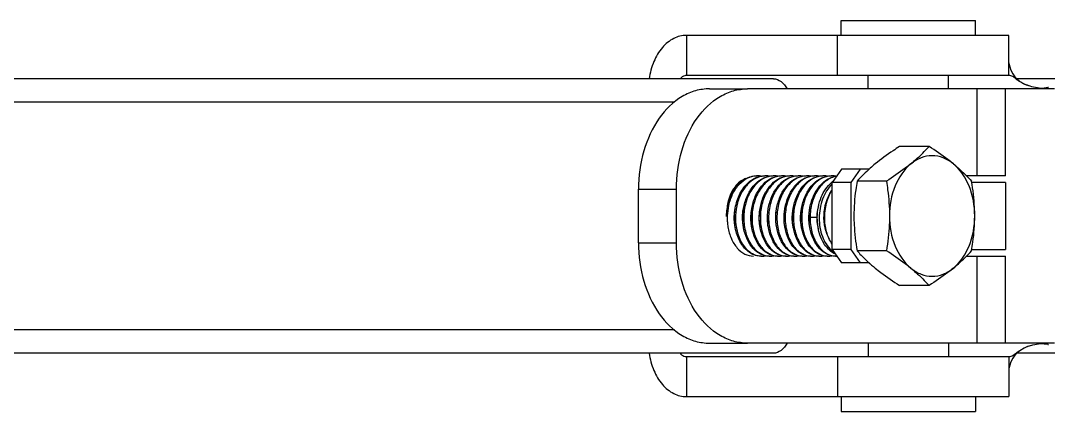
# Model space of a CAD drawing. Extents: x 27938 to 1507990, y 110129 to 923079.
# Drawn here: x 548038 to 549293, y 357954 to 358432 of the extents above; entities that cross this region are included whole.
import ezdxf

# ---------------------------------------------------------------- set-up
doc = ezdxf.new("R2010")
doc.units = 0
doc.header["$LTSCALE"] = 1000
doc.header["$MEASUREMENT"] = 0

msp = doc.modelspace()

# ---------------------------------------------------------------- linework, layer by layer
for p, q in [((549040.1, 358413.6), (549040.1, 358431.7)), ((549040.1, 358431.7), (549204.3, 358431.7)), ((549204.3, 358413.6), (549204.3, 358431.7)), ((549244.9, 358413.6), (548851.3, 358413.6)), ((548851.3, 358413.6), (548851.3, 358364.6)), ((549035.5, 358364.6), (549035.5, 358413.6)), ((549244.9, 358364.6), (549244.9, 358413.6)), ((549244.9, 358364.6), (548851.3, 358364.6)), ((549073.2, 358348.2), (549073.2, 358364.6)), ((549171.3, 358348.2), (549171.3, 358364.6)), ((549255, 358359.4), (549252.2, 358363.1)), ((548957.4, 358360.5), (546172.2, 358360.5)), ((549319.4, 358360.5), (549254.5, 358360.5)), ((548879.4, 358348.2), (548925.6, 358348.2)), ((549300.6, 358348.2), (548925.6, 358348.2)), ((549206.1, 358241.9), (549206.1, 358348.2)), ((549240.8, 358241.9), (549240.8, 358348.2)), ((548836.5, 358331.9), (546456.7, 358331.9)), ((549147.4, 358277.8), (549111.5, 358277.8)), ((549040.6, 358250.1), (549029, 358233.7)), ((549074.2, 358250.1), (549040.6, 358250.1)), ((549052.2, 358233.7), (549063.7, 358250.1)), ((549240.8, 358241.9), (549193.2, 358241.9)), ((548792.6, 358225.6), (548838.9, 358225.6)), ((548792.6, 358160.1), (548792.6, 358225.6)), ((548838.9, 358160.1), (548838.9, 358225.6)), ((548915.6, 358232.6), (548915.7, 358232.7)), ((549052.2, 358233.7), (549029, 358233.7)), ((549029, 358152), (549029, 358233.7)), ((549052.2, 358152), (549052.2, 358233.7)), ((549095.3, 358235.3), (549059.5, 358235.3)), ((549240.8, 358233.7), (549199.7, 358233.7)), ((549240.8, 358233.7), (549240.8, 358152)), ((549002.1, 358191.4), (549010.8, 358191.6)), ((549010.8, 358191.6), (549011, 358191.6)), ((548792.6, 358160.1), (548838.9, 358160.1)), ((549052.2, 358152), (549029, 358152)), ((549029, 358152), (549040.6, 358135.6)), ((549063.7, 358135.6), (549052.2, 358152)), ((549095.3, 358150.4), (549059.5, 358150.4)), ((549199.7, 358152), (549240.8, 358152)), ((549193.2, 358143.8), (549240.8, 358143.8)), ((549206.1, 358037.5), (549206.1, 358143.8)), ((549240.8, 358037.5), (549240.8, 358143.8)), ((549074.2, 358135.6), (549040.6, 358135.6)), ((549147.4, 358107.9), (549111.5, 358107.9)), ((548836.5, 358053.8), (546456.7, 358053.8)), ((548879.4, 358037.5), (548925.6, 358037.5)), ((549300.6, 358037.5), (548925.6, 358037.5)), ((549073.2, 358037.5), (549073.2, 358021.1)), ((549171.3, 358037.5), (549171.3, 358021.1)), ((548957.4, 358025.2), (546172.2, 358025.2)), ((549255, 358026.3), (549252.2, 358022.6)), ((549319.4, 358025.2), (549254.5, 358025.2)), ((548851.3, 358021.1), (549244.9, 358021.1)), ((548851.3, 358021.1), (548851.3, 357972.1)), ((549035.5, 358021.1), (549035.5, 357972.1)), ((549244.9, 358021.1), (549244.9, 357972.1)), ((548851.3, 357972.1), (549244.9, 357972.1)), ((549040.1, 357972.1), (549040.1, 357954)), ((549204.3, 357972.1), (549204.3, 357954)), ((549040.1, 357954), (549204.3, 357954))]:
    msp.add_line(p, q)
for points in [[(549244.9, 358380.2), (549244.9, 358379.8), (549245.2, 358378), (549245.9, 358375.1), (549247.3, 358371.2), (549249.7, 358366.7), (549252.2, 358363.1)], [(549252.2, 358363), (549254.2, 358360.7), (549258.1, 358357.4), (549263.5, 358354.2), (549268.5, 358352.2)], [(549268.5, 358033.6), (549263.5, 358031.5), (549258.1, 358028.2), (549254.2, 358024.9), (549252.2, 358022.7)], [(549252.2, 358022.6), (549249.7, 358019), (549247.3, 358014.5), (549245.9, 358010.6), (549245.2, 358007.7), (549244.9, 358005.9), (549244.9, 358005.5)]]:
    msp.add_lwpolyline(points)
for centre, radius, start, end in [((549234.9, 358337.8), 29.3, 55.8113, 56.2117), ((549271.1, 358471.6), 123.4, 275.7509, 279.9721), ((549270.9, 358473), 124.8, 279.9557, 280.2701), ((548938.2, 358215.1), 26.8, 90.0015, 92.6681), ((548938.2, 358214.8), 27.1, 80.5751, 89.9713), ((548948.3, 358215.1), 26.8, 90.0015, 92.6677), ((548948.3, 358214.8), 27.1, 80.5247, 89.9709), ((548958.5, 358215.1), 26.8, 90.0015, 92.6677), ((548958.4, 358214.8), 27.1, 80.4778, 89.9708), ((548968.6, 358215.1), 26.8, 90.0015, 92.668), ((548968.6, 358214.8), 27.1, 80.5593, 89.9712), ((548978.7, 358215.1), 26.8, 90.0015, 92.6677), ((548978.7, 358214.8), 27.1, 80.5143, 89.9708), ((548988.8, 358215.1), 26.8, 90.0015, 92.6678), ((548988.8, 358214.8), 27.1, 80.555, 89.9711), ((548998.9, 358215.1), 26.8, 90.0015, 92.668), ((548998.9, 358214.8), 27.1, 80.3354, 89.9695), ((549009, 358215.1), 26.8, 90.0015, 92.6677), ((549009, 358214.8), 27.1, 80.4983, 89.9708), ((549019.2, 358215.1), 26.8, 90.0015, 92.6681), ((549019.2, 358214.8), 27.1, 80.5775, 89.9713), ((549029.3, 358215.1), 26.8, 90.0015, 92.6678), ((549029.3, 358214.8), 27.1, 80.5385, 89.971), ((549052.7, 358206.2), 36.9, 127.5195, 130.6239), ((548968.9, 358190.6), 69.2, 171.1719, 178.0614), ((548967.3, 358196.3), 66.9, 168.6166, 175.814), ((548966.3, 358191), 66.6, 164.3304, 171.1869), ((548969.6, 358190.6), 68.6, 167.2993, 178.0279), ((548964.1, 358191.6), 64.3, 164.0044, 164.2949), ((548976.8, 358190.8), 57.1, 169.0131, 170.0068), ((548986.8, 358190.8), 57, 167.8843, 170.3195), ((549037.6, 358190.8), 57.1, 168.7877, 170.256), ((548968.9, 358190.6), 69.2, 178.0532, 178.7181), ((548970.3, 358190.6), 69.3, 177.9987, 178.1134), ((548970, 358190.6), 69.1, 178.1063, 184.1306), ((549068.9, 358190.6), 58.1, 178.9629, 179.1986), ((549080.2, 358190.6), 69.2, 179.1399, 179.3167), ((548967.8, 358190.4), 66.8, 184.1257, 189.4027), ((548943.3, 358166.1), 22.3, 266.795, 269.9978), ((548943.3, 358166.4), 22.6, 270.0481, 281.3388), ((548953.4, 358166.1), 22.3, 266.7955, 269.9977), ((548953.4, 358166.4), 22.6, 270.0489, 281.4175), ((548963.5, 358166.1), 22.3, 266.795, 269.9977), ((548963.5, 358166.4), 22.6, 270.0523, 282.1493), ((548973.6, 358166.1), 22.3, 266.7954, 269.9977), ((548973.6, 358166.4), 22.6, 270.0485, 281.3836), ((548983.7, 358166.1), 22.3, 266.7954, 269.9977), ((548983.7, 358166.4), 22.6, 270.0488, 281.4019), ((548993.9, 358166.1), 22.3, 266.7949, 269.9977), ((548993.8, 358166.4), 22.6, 270.0482, 281.3466), ((549004, 358166.1), 22.3, 266.7955, 269.9977), ((549004, 358166.4), 22.6, 270.0485, 281.3698), ((549014.1, 358166.1), 22.3, 266.7953, 269.9977), ((549014.1, 358166.4), 22.6, 270.0486, 281.3889), ((549024.2, 358166.1), 22.3, 266.7948, 269.9978), ((549024.2, 358166.4), 22.6, 270.048, 281.3296), ((549034.3, 358166.1), 22.3, 266.7942, 269.9978), ((549034.3, 358166), 22.2, 270.0002, 271.1523), ((549271.1, 357914.1), 123.5, 80.0279, 84.2434), ((549270.9, 357912.7), 124.8, 79.7299, 80.0443), ((549234.9, 358047.9), 29.3, 303.7883, 304.1887)]:
    msp.add_arc(centre, radius, start, end)
for points, knots in [([(548851.3, 358413.6), (548845.9, 358413.6), (548834.5, 358410.7), (548820.5, 358398.7), (548810.3, 358381.4), (548806.8, 358367.7), (548805.8, 358360.5)], [0, 0, 0, 0, 0.213346, 0.447987, 0.712108, 1, 1, 1, 1]), ([(548851.3, 358364.6), (548850.6, 358364.6), (548847.6, 358364.2), (548845.1, 358362.3), (548843.7, 358360.6)], [0, 0, 0, 0, 0.236834, 1, 1, 1, 1]), ([(549251.2, 358362.2), (549250.7, 358362.6), (549248.8, 358363.8), (549246.5, 358364.6), (549244.9, 358364.6)], [0, 0, 0, 0, 0.289589, 1, 1, 1, 1]), ([(548957.4, 358360.5), (548960.7, 358360.5), (548967.9, 358357.7), (548972.3, 358351.7), (548974, 358348.3)], [0, 0, 0, 0, 0.461863, 1, 1, 1, 1]), ([(549255, 358359.4), (549254.7, 358359.6), (549253.5, 358360.6), (549252.3, 358361.5), (549251.4, 358362.1)], [0, 0, 0, 0, 0.26918, 1, 1, 1, 1]), ([(549268.5, 358352.2), (549267.2, 358352.6), (549262.4, 358354.5), (549257.8, 358357), (549255, 358359.4)], [0, 0, 0, 0, 0.285604, 1, 1, 1, 1]), ([(549292.8, 358348.2), (549290.7, 358348.2), (549282.5, 358348.6), (549274.3, 358350.1), (549268.5, 358352.2)], [0, 0, 0, 0, 0.257456, 1, 1, 1, 1]), ([(548879.4, 358348.2), (548873.7, 358348.2), (548862, 358346.6), (548839.3, 358336.7), (548814.8, 358312.2), (548796.8, 358272), (548792.6, 358241.4), (548792.6, 358225.6)], [0, 0, 0, 0, 0.103597, 0.210948, 0.445697, 0.712571, 1, 1, 1, 1]), ([(548838.9, 358225.6), (548838.9, 358241.4), (548843, 358272), (548861.1, 358312.2), (548885.6, 358336.7), (548908.3, 358346.6), (548919.9, 358348.2), (548925.6, 358348.2)], [0, 0, 0, 0, 0.287429, 0.554303, 0.789052, 0.896403, 1, 1, 1, 1]), ([(549111.5, 358277.8), (549108.8, 358276.1), (549098.6, 358269.4), (549088.7, 358262.3), (549081.7, 358256.6)], [0, 0, 0, 0, 0.261287, 1, 1, 1, 1]), ([(549125.1, 358256.6), (549127.2, 358258.3), (549135.1, 358265), (549142.4, 358272.2), (549147.4, 358277.8)], [0, 0, 0, 0, 0.268858, 1, 1, 1, 1]), ([(549177.1, 358256.6), (549174.9, 358258.4), (549165.3, 358265.9), (549155.2, 358272.8), (549147.4, 358277.8)], [0, 0, 0, 0, 0.237123, 1, 1, 1, 1]), ([(549177.1, 358256.6), (549173.4, 358259.7), (549165.2, 358264.6), (549151.1, 358267.3), (549137.1, 358264.6), (549128.9, 358259.7), (549125.1, 358256.6)], [0, 0, 0, 0, 0.257487, 0.5, 0.742513, 1, 1, 1, 1]), ([(549081.7, 358256.6), (549079.6, 358254.8), (549071.8, 358248.2), (549064.5, 358240.9), (549059.5, 358235.3)], [0, 0, 0, 0, 0.268858, 1, 1, 1, 1]), ([(549125.1, 358256.6), (549122.9, 358254.8), (549113.3, 358247.2), (549103.2, 358240.4), (549095.3, 358235.3)], [0, 0, 0, 0, 0.237123, 1, 1, 1, 1]), ([(549125.1, 358256.6), (549116.6, 358249.6), (549103.2, 358229), (549099.1, 358205.3), (549099.1, 358192.9)], [0, 0, 0, 0, 0.468341, 1, 1, 1, 1]), ([(549177.1, 358256.6), (549179.3, 358254.8), (549187.1, 358248.2), (549194.4, 358240.9), (549199.4, 358235.3)], [0, 0, 0, 0, 0.268858, 1, 1, 1, 1]), ([(549203.2, 358192.9), (549203.2, 358205.3), (549199.1, 358229), (549185.7, 358249.6), (549177.1, 358256.6)], [0, 0, 0, 0, 0.531659, 1, 1, 1, 1]), ([(548937, 358241.9), (548933.1, 358241.7), (548925, 358239.5), (548914.8, 358231.5), (548906.9, 358219.8), (548903.7, 358210.6), (548902.6, 358205.7)], [0, 0, 0, 0, 0.219273, 0.456424, 0.717944, 1, 1, 1, 1]), ([(548942, 358143.8), (548939.8, 358143.8), (548935.4, 358144.5), (548926.7, 358148.4), (548917.4, 358158.3), (548910.9, 358174.4), (548909, 358192.9), (548912.1, 358211.5), (548920, 358227.6), (548932, 358239), (548942.3, 358241.9), (548947.1, 358241.9)], [0, 0, 0, 0, 0.049449, 0.100956, 0.214949, 0.346477, 0.489675, 0.634208, 0.769827, 0.890789, 1, 1, 1, 1]), ([(548947.1, 358241.9), (548943.2, 358241.7), (548935, 358239.4), (548924.7, 358231.3), (548916.9, 358219.4), (548912, 358205.1), (548910.5, 358189.6), (548912.9, 358170.4), (548919.6, 358156.8), (548926.3, 358150.8)], [0, 0, 0, 0, 0.105385, 0.219488, 0.34542, 0.481197, 0.621395, 0.759049, 1, 1, 1, 1]), ([(548923.7, 358238.6), (548922.9, 358238.3), (548919.8, 358237), (548916.8, 358235.1), (548914.8, 358233.5)], [0, 0, 0, 0, 0.242775, 1, 1, 1, 1]), ([(548915.7, 358232.7), (548918.6, 358235.5), (548925.2, 358240.2), (548933.1, 358241.9), (548937, 358241.9)], [0, 0, 0, 0, 0.517736, 1, 1, 1, 1]), ([(548935.3, 358150.6), (548928.5, 358156.6), (548921.7, 358170.5), (548919.3, 358190), (548921, 358205.7), (548926.1, 358220.2), (548934.2, 358232), (548944.9, 358240), (548953.2, 358241.9), (548957.2, 358241.9)], [0, 0, 0, 0, 0.241301, 0.379446, 0.520004, 0.655787, 0.781306, 0.894819, 1, 1, 1, 1]), ([(548957.2, 358241.9), (548952.5, 358241.7), (548942.6, 358238.4), (548931.1, 358227), (548923.5, 358211.2), (548920.4, 358193), (548922.2, 358174.8), (548928.5, 358159), (548938.6, 358147.5), (548947.8, 358144.1), (548952.1, 358143.8)], [0, 0, 0, 0, 0.109414, 0.230762, 0.366312, 0.510386, 0.653204, 0.784891, 0.899595, 1, 1, 1, 1]), ([(548945.5, 358150.6), (548938.6, 358156.6), (548931.8, 358170.5), (548929.5, 358190), (548931.1, 358205.7), (548936.2, 358220.2), (548944.3, 358232), (548955, 358240), (548963.3, 358241.9), (548967.3, 358241.9)], [0, 0, 0, 0, 0.241321, 0.379464, 0.520018, 0.655795, 0.781306, 0.894819, 1, 1, 1, 1]), ([(548967.3, 358241.9), (548962.6, 358241.7), (548952.7, 358238.4), (548941.2, 358227), (548933.6, 358211.2), (548930.5, 358193), (548932.3, 358174.8), (548938.6, 358159), (548948.8, 358147.5), (548957.9, 358144.1), (548962.3, 358143.8)], [0, 0, 0, 0, 0.10941, 0.230759, 0.36631, 0.510388, 0.653211, 0.784896, 0.899598, 1, 1, 1, 1]), ([(548955.6, 358150.6), (548948.8, 358156.6), (548941.9, 358170.5), (548939.6, 358190), (548941.2, 358205.7), (548946.3, 358220.2), (548954.5, 358232), (548965.1, 358240), (548973.5, 358241.9), (548977.4, 358241.9)], [0, 0, 0, 0, 0.241291, 0.379436, 0.519999, 0.655783, 0.781305, 0.89482, 1, 1, 1, 1]), ([(548977.4, 358241.9), (548972.7, 358241.7), (548962.8, 358238.4), (548951.3, 358227), (548943.7, 358211.2), (548940.7, 358193), (548942.4, 358174.8), (548948.7, 358159), (548958.9, 358147.5), (548968.1, 358144.1), (548972.4, 358143.8)], [0, 0, 0, 0, 0.109413, 0.230763, 0.366317, 0.51039, 0.65321, 0.784893, 0.899595, 1, 1, 1, 1]), ([(548965.7, 358150.6), (548958.9, 358156.6), (548952, 358170.5), (548949.7, 358190), (548951.3, 358205.7), (548956.4, 358220.2), (548964.6, 358232), (548975.2, 358240), (548983.6, 358241.9), (548987.5, 358241.9)], [0, 0, 0, 0, 0.241314, 0.379459, 0.520012, 0.655791, 0.781307, 0.89482, 1, 1, 1, 1]), ([(548987.6, 358241.9), (548982.8, 358241.7), (548972.9, 358238.4), (548961.4, 358227), (548953.8, 358211.2), (548950.8, 358193), (548952.5, 358174.8), (548958.8, 358159), (548969, 358147.5), (548978.2, 358144.1), (548982.5, 358143.8)], [0, 0, 0, 0, 0.109413, 0.230762, 0.36631, 0.510386, 0.653205, 0.784893, 0.899595, 1, 1, 1, 1]), ([(548975.8, 358150.6), (548969, 358156.6), (548962.1, 358170.5), (548959.8, 358190), (548961.5, 358205.7), (548966.5, 358220.2), (548974.7, 358232), (548985.3, 358240), (548993.7, 358241.9), (548997.7, 358241.9)], [0, 0, 0, 0, 0.241312, 0.379455, 0.520012, 0.655791, 0.781305, 0.89482, 1, 1, 1, 1]), ([(548997.7, 358241.9), (548993, 358241.7), (548983.1, 358238.4), (548971.5, 358227), (548963.9, 358211.2), (548960.9, 358193), (548962.7, 358174.8), (548969, 358159), (548979.1, 358147.5), (548988.3, 358144.1), (548992.6, 358143.8)], [0, 0, 0, 0, 0.109411, 0.230759, 0.366311, 0.510389, 0.653212, 0.784896, 0.899598, 1, 1, 1, 1]), ([(548985.9, 358150.6), (548979.1, 358156.6), (548972.3, 358170.5), (548969.9, 358190), (548971.6, 358205.7), (548976.7, 358220.2), (548984.8, 358232), (548995.5, 358240), (549003.8, 358241.9), (549007.8, 358241.9)], [0, 0, 0, 0, 0.24129, 0.379435, 0.519998, 0.655783, 0.781305, 0.89482, 1, 1, 1, 1]), ([(549007.8, 358241.9), (549003.1, 358241.7), (548993.2, 358238.4), (548981.7, 358227), (548974, 358211.2), (548971, 358193), (548972.8, 358174.8), (548979.1, 358159), (548989.2, 358147.5), (548998.4, 358144.1), (549002.7, 358143.8)], [0, 0, 0, 0, 0.109414, 0.230763, 0.366316, 0.510389, 0.653208, 0.784892, 0.899594, 1, 1, 1, 1]), ([(548996.1, 358150.6), (548989.2, 358156.6), (548982.4, 358170.5), (548980.1, 358190), (548981.7, 358205.7), (548986.8, 358220.2), (548994.9, 358232), (549005.6, 358240), (549013.9, 358241.9), (549017.9, 358241.9)], [0, 0, 0, 0, 0.241317, 0.379461, 0.520014, 0.655792, 0.781306, 0.894819, 1, 1, 1, 1]), ([(549017.9, 358241.9), (549013.2, 358241.7), (549003.3, 358238.4), (548991.8, 358227), (548984.2, 358211.2), (548981.1, 358193), (548982.9, 358174.8), (548989.2, 358159), (548999.4, 358147.5), (549008.5, 358144.1), (549012.9, 358143.8)], [0, 0, 0, 0, 0.109411, 0.23076, 0.366309, 0.510386, 0.653207, 0.784895, 0.899597, 1, 1, 1, 1]), ([(549006.2, 358150.6), (548999.3, 358156.6), (548992.5, 358170.5), (548990.2, 358190), (548991.8, 358205.7), (548996.9, 358220.2), (549005.1, 358232), (549015.7, 358240), (549024, 358241.9), (549028, 358241.9)], [0, 0, 0, 0, 0.241302, 0.379446, 0.520006, 0.655788, 0.781304, 0.89482, 1, 1, 1, 1]), ([(549028, 358241.9), (549023.3, 358241.7), (549013.4, 358238.4), (549001.9, 358227), (548994.3, 358211.2), (548991.2, 358193), (548993, 358174.8), (548999.3, 358159), (549009.5, 358147.5), (549018.7, 358144.1), (549023, 358143.8)], [0, 0, 0, 0, 0.109411, 0.23076, 0.366314, 0.510391, 0.653213, 0.784895, 0.899597, 1, 1, 1, 1]), ([(549016.3, 358150.6), (549009.7, 358156.4), (549003, 358169.5), (549000.4, 358188.2), (549001.5, 358203.4), (549005.8, 358217.6), (549013.1, 358229.6), (549022.8, 358238.3), (549030.7, 358241.1), (549034.5, 358241.7)], [0, 0, 0, 0, 0.238806, 0.375378, 0.515068, 0.651187, 0.778286, 0.893865, 1, 1, 1, 1]), ([(549034.4, 358241.4), (549029.9, 358240.6), (549020.8, 358236.3), (549010.5, 358224.5), (549003.8, 358208.9), (549002.2, 358197.3), (549002.1, 358191.4)], [0, 0, 0, 0, 0.215857, 0.456017, 0.721227, 1, 1, 1, 1]), ([(548914.8, 358233.5), (548913.3, 358232), (548907.2, 358225.1), (548903.4, 358216.3), (548901.7, 358209.5)], [0, 0, 0, 0, 0.23319, 1, 1, 1, 1]), ([(548902.3, 358209.3), (548902.9, 358211.6), (548905.9, 358220.1), (548910.8, 358228), (548915.6, 358232.6)], [0, 0, 0, 0, 0.264817, 1, 1, 1, 1]), ([(549011, 358191.6), (549011.1, 358199.9), (549014.1, 358215.6), (549023, 358229.4), (549028.6, 358234.2)], [0, 0, 0, 0, 0.525716, 1, 1, 1, 1]), ([(549029, 358232), (549023.9, 358226.9), (549015.9, 358213.4), (549012, 358190.6), (549015.5, 358168.3), (549023.1, 358155.5), (549028, 358151)], [0, 0, 0, 0, 0.245715, 0.512956, 0.773315, 1, 1, 1, 1]), ([(549059.5, 358235.3), (549058.9, 358231.9), (549056.8, 358217.8), (549055.7, 358203.5), (549055.7, 358192.9)], [0, 0, 0, 0, 0.248681, 1, 1, 1, 1]), ([(549095.3, 358235.3), (549095.9, 358231.9), (549098, 358217.8), (549099.1, 358203.5), (549099.1, 358192.9)], [0, 0, 0, 0, 0.248681, 1, 1, 1, 1]), ([(549203.2, 358192.9), (549203.2, 358196.4), (549202.8, 358210.7), (549201.1, 358224.8), (549199.4, 358235.3)], [0, 0, 0, 0, 0.251248, 1, 1, 1, 1]), ([(549025.8, 358164.6), (549023.3, 358168.8), (549019.8, 358178.6), (549018.1, 358199), (549022.6, 358215), (549028.5, 358223.5)], [0, 0, 0, 0, 0.239537, 0.497847, 1, 1, 1, 1]), ([(549029, 358158.6), (549026, 358163.1), (549021.5, 358173.8), (549018.6, 358196.5), (549022.9, 358214.6), (549029, 358224.3)], [0, 0, 0, 0, 0.237857, 0.495496, 1, 1, 1, 1]), ([(548911.1, 358177.8), (548910.6, 358179.7), (548909.2, 358187.6), (548909.5, 358195.8), (548910.7, 358201.7)], [0, 0, 0, 0, 0.245648, 1, 1, 1, 1]), ([(548921.1, 358178.3), (548920.7, 358180.1), (548919.4, 358187.5), (548919.6, 358195.1), (548920.6, 358200.7)], [0, 0, 0, 0, 0.245788, 1, 1, 1, 1]), ([(548931.1, 358178.8), (548930.7, 358180.6), (548929.5, 358187.7), (548929.8, 358195), (548930.7, 358200.4)], [0, 0, 0, 0, 0.246058, 1, 1, 1, 1]), ([(548941.2, 358179), (548940.8, 358180.7), (548939.7, 358187.8), (548939.9, 358195.2), (548940.8, 358200.5)], [0, 0, 0, 0, 0.246155, 1, 1, 1, 1]), ([(548951.3, 358178.8), (548950.9, 358180.5), (548949.8, 358187.8), (548950, 358195.2), (548951, 358200.7)], [0, 0, 0, 0, 0.246065, 1, 1, 1, 1]), ([(548961.7, 358177.5), (548961.3, 358179.4), (548959.8, 358187.2), (548960.1, 358195.3), (548961.2, 358201.2)], [0, 0, 0, 0, 0.2454, 1, 1, 1, 1]), ([(548971.8, 358177.9), (548971.3, 358179.9), (548969.9, 358188), (548970.3, 358196.5), (548971.6, 358202.6)], [0, 0, 0, 0, 0.245825, 1, 1, 1, 1]), ([(548981.7, 358178.5), (548981.4, 358180.2), (548980.1, 358187.5), (548980.3, 358195), (548981.3, 358200.4)], [0, 0, 0, 0, 0.245865, 1, 1, 1, 1]), ([(548991.8, 358178.9), (548991.4, 358180.6), (548990.3, 358187.8), (548990.5, 358195.1), (548991.4, 358200.5)], [0, 0, 0, 0, 0.246098, 1, 1, 1, 1]), ([(549001.9, 358179), (549001.5, 358180.7), (549000.4, 358187.8), (549000.6, 358195.1), (549001.5, 358200.5)], [0, 0, 0, 0, 0.24614, 1, 1, 1, 1]), ([(549002.1, 358191.4), (549002.1, 358185.4), (549003.4, 358173.8), (549009.8, 358158.4), (549019.9, 358147.3), (549028.9, 358144.1), (549033.1, 358143.8)], [0, 0, 0, 0, 0.291821, 0.560232, 0.794326, 1, 1, 1, 1]), ([(549012.3, 358177.4), (549012.1, 358178.5), (549011.1, 358183.1), (549010.8, 358187.9), (549010.8, 358191.4)], [0, 0, 0, 0, 0.245441, 1, 1, 1, 1]), ([(549026.4, 358150.6), (549023.9, 358152.8), (549014.3, 358164.3), (549010.9, 358179.9), (549011, 358191.4)], [0, 0, 0, 0, 0.224306, 1, 1, 1, 1]), ([(549055.7, 358192.9), (549055.7, 358189.3), (549056.1, 358175), (549057.7, 358160.9), (549059.5, 358150.4)], [0, 0, 0, 0, 0.251248, 1, 1, 1, 1]), ([(549099.1, 358192.9), (549099.1, 358189.3), (549098.7, 358175), (549097.1, 358160.9), (549095.3, 358150.4)], [0, 0, 0, 0, 0.251248, 1, 1, 1, 1]), ([(549099.1, 358192.9), (549099.1, 358180.4), (549103.2, 358156.7), (549116.6, 358136.1), (549125.1, 358129.1)], [0, 0, 0, 0, 0.531659, 1, 1, 1, 1]), ([(549177.1, 358129.1), (549185.7, 358136.1), (549199.1, 358156.7), (549203.2, 358180.4), (549203.2, 358192.9)], [0, 0, 0, 0, 0.468341, 1, 1, 1, 1]), ([(549199.4, 358150.4), (549200, 358153.9), (549202.1, 358167.9), (549203.2, 358182.2), (549203.2, 358192.9)], [0, 0, 0, 0, 0.248681, 1, 1, 1, 1]), ([(548901.9, 358179.5), (548902.7, 358174.6), (548905.3, 358165.3), (548912.4, 358153.7), (548921.9, 358145.8), (548929.5, 358143.8), (548933.2, 358143.8)], [0, 0, 0, 0, 0.291651, 0.555731, 0.788679, 1, 1, 1, 1]), ([(548792.6, 358160.1), (548792.6, 358144.3), (548796.8, 358113.7), (548814.8, 358073.5), (548839.3, 358049), (548862, 358039.1), (548873.7, 358037.5), (548879.4, 358037.5)], [0, 0, 0, 0, 0.287429, 0.554303, 0.789052, 0.896403, 1, 1, 1, 1]), ([(548925.6, 358037.5), (548919.9, 358037.5), (548908.3, 358039.1), (548885.6, 358049), (548861.1, 358073.5), (548843, 358113.7), (548838.9, 358144.3), (548838.9, 358160.1)], [0, 0, 0, 0, 0.103597, 0.210948, 0.445697, 0.712571, 1, 1, 1, 1]), ([(548926.3, 358150.8), (548928.5, 358148.8), (548933.4, 358145.4), (548939.2, 358144), (548942, 358143.8)], [0, 0, 0, 0, 0.517722, 1, 1, 1, 1]), ([(548952.1, 358143.8), (548949.2, 358143.8), (548943, 358145.1), (548937.7, 358148.5), (548935.3, 358150.6)], [0, 0, 0, 0, 0.48238, 1, 1, 1, 1]), ([(548962.2, 358143.8), (548959.3, 358143.8), (548953.1, 358145.1), (548947.8, 358148.5), (548945.5, 358150.6)], [0, 0, 0, 0, 0.482371, 1, 1, 1, 1]), ([(548972.4, 358143.8), (548969.4, 358143.8), (548963.2, 358145.1), (548958, 358148.5), (548955.6, 358150.6)], [0, 0, 0, 0, 0.482397, 1, 1, 1, 1]), ([(548982.5, 358143.8), (548979.5, 358143.8), (548973.3, 358145.1), (548968.1, 358148.5), (548965.7, 358150.6)], [0, 0, 0, 0, 0.482371, 1, 1, 1, 1]), ([(548992.6, 358143.8), (548989.6, 358143.8), (548983.5, 358145.1), (548978.2, 358148.5), (548975.8, 358150.6)], [0, 0, 0, 0, 0.482382, 1, 1, 1, 1]), ([(549002.7, 358143.8), (548999.8, 358143.8), (548993.6, 358145.1), (548988.3, 358148.5), (548985.9, 358150.6)], [0, 0, 0, 0, 0.482394, 1, 1, 1, 1]), ([(549012.8, 358143.8), (549009.9, 358143.8), (549003.7, 358145.1), (548998.4, 358148.5), (548996.1, 358150.6)], [0, 0, 0, 0, 0.48237, 1, 1, 1, 1]), ([(549023, 358143.8), (549020, 358143.8), (549013.8, 358145.1), (549008.6, 358148.5), (549006.2, 358150.6)], [0, 0, 0, 0, 0.482394, 1, 1, 1, 1]), ([(549033.1, 358143.8), (549030.1, 358143.8), (549023.9, 358145.1), (549018.7, 358148.5), (549016.3, 358150.6)], [0, 0, 0, 0, 0.482388, 1, 1, 1, 1]), ([(549033.1, 358146.2), (549032.5, 358146.4), (549030.1, 358147.7), (549027.9, 358149.3), (549026.4, 358150.6)], [0, 0, 0, 0, 0.243018, 1, 1, 1, 1]), ([(549059.5, 358150.4), (549061.1, 358148.6), (549068, 358141), (549075.6, 358134.1), (549081.7, 358129.1)], [0, 0, 0, 0, 0.2325, 1, 1, 1, 1]), ([(549125.1, 358129.1), (549122.9, 358130.9), (549113.3, 358138.5), (549103.2, 358145.3), (549095.3, 358150.4)], [0, 0, 0, 0, 0.237123, 1, 1, 1, 1]), ([(549177.1, 358129.1), (549179.3, 358130.9), (549187.1, 358137.5), (549194.4, 358144.8), (549199.4, 358150.4)], [0, 0, 0, 0, 0.268858, 1, 1, 1, 1]), ([(549081.7, 358129.1), (549084, 358127.3), (549093.6, 358119.8), (549103.7, 358112.9), (549111.5, 358107.9)], [0, 0, 0, 0, 0.237123, 1, 1, 1, 1]), ([(549125.1, 358129.1), (549127.2, 358127.4), (549135.1, 358120.7), (549142.4, 358113.5), (549147.4, 358107.9)], [0, 0, 0, 0, 0.268858, 1, 1, 1, 1]), ([(549125.1, 358129.1), (549128.9, 358126), (549137.1, 358121.1), (549151.1, 358118.4), (549165.2, 358121.1), (549173.4, 358126), (549177.1, 358129.1)], [0, 0, 0, 0, 0.257487, 0.5, 0.742513, 1, 1, 1, 1]), ([(549177.1, 358129.1), (549174.9, 358127.3), (549165.3, 358119.8), (549155.2, 358112.9), (549147.4, 358107.9)], [0, 0, 0, 0, 0.237123, 1, 1, 1, 1]), ([(548974, 358037.4), (548972.3, 358034), (548967.9, 358028), (548960.7, 358025.2), (548957.4, 358025.2)], [0, 0, 0, 0, 0.538137, 1, 1, 1, 1]), ([(549268.5, 358033.6), (549270.4, 358034.2), (549278.3, 358036.5), (549286.5, 358037.5), (549292.8, 358037.5)], [0, 0, 0, 0, 0.239548, 1, 1, 1, 1]), ([(548805.8, 358025.2), (548806.8, 358018), (548810.3, 358004.3), (548820.5, 357987), (548834.5, 357975), (548845.9, 357972.1), (548851.3, 357972.1)], [0, 0, 0, 0, 0.287892, 0.552013, 0.786654, 1, 1, 1, 1]), ([(548843.7, 358025.1), (548844.2, 358024.5), (548846.2, 358022.4), (548849.1, 358021.1), (548851.3, 358021.1)], [0, 0, 0, 0, 0.274002, 1, 1, 1, 1]), ([(549251.4, 358023.6), (549251.7, 358023.8), (549252.9, 358024.7), (549254.1, 358025.6), (549255, 358026.3)], [0, 0, 0, 0, 0.231104, 1, 1, 1, 1]), ([(549255, 358026.3), (549255.8, 358027), (549260, 358030), (549264.7, 358032.2), (549268.5, 358033.6)], [0, 0, 0, 0, 0.210146, 1, 1, 1, 1]), ([(549244.9, 358021.1), (549245.4, 358021.1), (549247.7, 358021.4), (549249.8, 358022.5), (549251.2, 358023.5)], [0, 0, 0, 0, 0.222245, 1, 1, 1, 1])]:
    msp.add_open_spline(points, degree=3, knots=knots)
for points in [[(549010.8, 358191.6), (549010.9, 358196.3), (549011.5, 358201), (549012.8, 358205.6)], [(549028, 358151), (549029.1, 358149.9), (549030.3, 358149), (549031.6, 358148.1)]]:
    msp.add_open_spline(points, degree=3)

doc.saveas('drawing.dxf')
